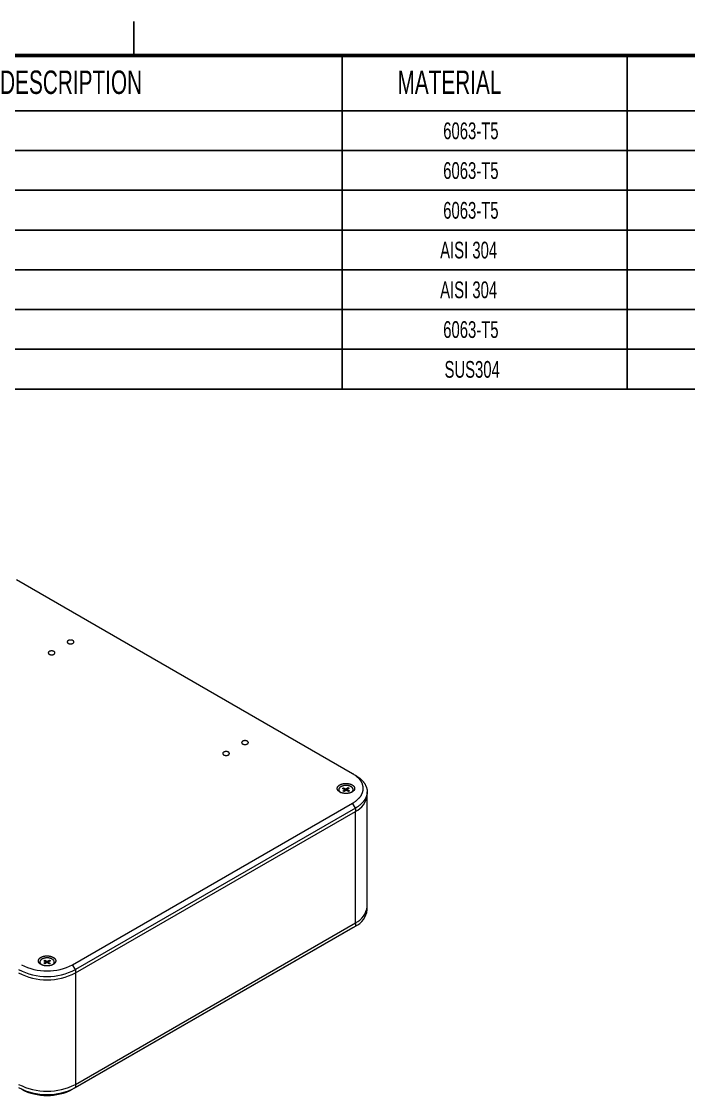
# Model space of a CAD drawing. Header units: millimetres. Extents: x 15 to 405, y 6 to 293.
# Drawn here: x 103.2 to 202.8, y 132.5 to 293 of the extents above; entities that cross this region are included whole.
import ezdxf

# ---------------------------------------------------------------- set-up
doc = ezdxf.new("R2010")
doc.units = ezdxf.units.MM
doc.layers.add('RAHM', color=5, linetype='Continuous')
doc.styles.add('SLDTEXTSTYLE1', font='TXT', dxfattribs={"width": 0.663})

# ---------------------------------------------------------------- blocks, each defined once
blk = doc.blocks.new('SW_TABLEANNOTATION_0')
at = {"layer": 'RAHM', "color": 0}
for p, q in [((67.02, 0), (136.42, 0)), ((136.42, 0), (136.42, -8.39)), ((136.42, 0), (178.96, 0)), ((178.96, 0), (178.96, -8.39)), ((178.96, 0), (210.46, 0)), ((67.02, -8.39), (136.42, -8.39)), ((136.42, -8.39), (178.96, -8.39)), ((136.42, -8.39), (136.42, -14.33)), ((178.96, -8.39), (210.46, -8.39)), ((178.96, -8.39), (178.96, -14.33)), ((67.02, -14.33), (136.42, -14.33)), ((136.42, -14.33), (136.42, -20.27)), ((136.42, -14.33), (178.96, -14.33)), ((178.96, -14.33), (178.96, -20.27)), ((178.96, -14.33), (210.46, -14.33)), ((67.02, -20.27), (136.42, -20.27)), ((136.42, -20.27), (136.42, -26.21)), ((136.42, -20.27), (178.96, -20.27)), ((178.96, -20.27), (178.96, -26.21)), ((178.96, -20.27), (210.46, -20.27)), ((67.02, -26.21), (136.42, -26.21)), ((136.42, -26.21), (136.42, -32.15)), ((136.42, -26.21), (178.96, -26.21)), ((178.96, -26.21), (178.96, -32.15)), ((178.96, -26.21), (210.46, -26.21)), ((67.02, -32.15), (136.42, -32.15)), ((136.42, -32.15), (136.42, -38.09)), ((136.42, -32.15), (178.96, -32.15)), ((178.96, -32.15), (178.96, -38.09)), ((178.96, -32.15), (210.46, -32.15)), ((67.02, -38.09), (136.42, -38.09)), ((136.42, -38.09), (136.42, -44.03)), ((136.42, -38.09), (178.96, -38.09)), ((178.96, -38.09), (178.96, -44.03)), ((178.96, -38.09), (210.46, -38.09)), ((67.02, -44.03), (136.42, -44.03)), ((136.42, -44.03), (136.42, -49.98)), ((136.42, -44.03), (178.96, -44.03)), ((178.96, -44.03), (178.96, -49.98)), ((178.96, -44.03), (210.46, -44.03)), ((67.02, -49.98), (136.42, -49.98)), ((136.42, -49.98), (178.96, -49.98)), ((178.96, -49.98), (210.46, -49.98))]:
    blk.add_line(p, q, dxfattribs=at)
at = {"layer": 'RAHM', "color": 0, "attachment_point": 1, "style": 'SLDTEXTSTYLE1'}
for s, insert, char_height in [('DESCRIPTION', (85.32, -2.37), 3.5), ('MATERIAL', (144.66, -2.37), 3.5), ('6063-T5', (151.49, -10.13), 2.5), ('6063-T5', (151.49, -16.07), 2.5), ('6063-T5', (151.49, -22.01), 2.5), ('AISI 304', (151.03, -27.95), 2.5), ('AISI 304', (151.03, -33.89), 2.5), ('6063-T5', (151.49, -39.83), 2.5), ('SUS304', (151.68, -45.78), 2.5)]:
    blk.add_mtext(s, dxfattribs=dict(at, insert=insert, char_height=char_height))

msp = doc.modelspace()

# ---------------------------------------------------------------- linework, layer by layer
at = {"color": 7, "linetype": 'Continuous', "lineweight": 18}
for p, q in [((152.6542, 180.6027), (102.4779, 209.5688)), ((153.0791, 180.3573), (152.6548, 180.6023)), ((150.5922, 178.2265), (150.5922, 178.2122)), ((151.1422, 178.387), (151.2894, 178.4906)), ((151.4391, 178.2464), (151.1422, 178.387)), ((151.2067, 178.0101), (151.4502, 178.1815)), ((151.2894, 178.4906), (151.5863, 178.35)), ((151.3183, 178.3037), (151.2894, 178.4906)), ((151.4502, 177.9703), (151.4502, 178.1815)), ((151.4684, 177.9831), (151.4684, 178.2107)), ((151.5863, 178.066), (151.5863, 178.35)), ((151.6988, 178.3564), (151.9424, 178.5278)), ((151.6988, 178.3564), (151.6988, 178.1132)), ((151.8601, 178.2422), (151.8601, 178.0471)), ((152.1218, 178.4428), (151.8782, 178.2715)), ((151.8893, 178.2065), (152.1862, 178.0659)), ((151.8893, 178.2065), (151.8893, 178.0332)), ((151.9135, 178.2963), (151.9424, 178.5278)), ((151.9424, 178.5278), (152.1218, 178.4428)), ((152.7362, 178.2122), (152.7362, 178.2265)), ((151.386, 177.9251), (151.2067, 178.0101)), ((151.6296, 178.0965), (151.386, 177.9251)), ((152.0391, 177.9623), (151.7422, 178.1029)), ((152.1862, 178.0659), (152.0391, 177.9623)), ((154.8358, 177.4185), (154.8358, 177.9084)), ((154.8358, 160.7611), (154.8358, 177.4185)), ((110.85, 152.061), (152.6542, 176.1941)), ((153.0784, 175.4592), (111.2743, 151.3262)), ((111.2743, 150.8363), (153.0784, 174.9693)), ((153.0784, 175.4592), (152.6542, 176.1941)), ((153.0784, 175.4592), (153.0784, 174.9693)), ((153.0784, 158.3119), (153.0784, 174.9693)), ((154.8358, 160.2712), (154.8358, 160.7611)), ((152.6542, 157.5769), (110.85, 133.4439)), ((111.2743, 134.1788), (153.0784, 158.3119)), ((111.2743, 133.6889), (153.0784, 157.8219)), ((152.6542, 157.5769), (153.0784, 157.8219)), ((152.6548, 157.5773), (152.6542, 157.5769)), ((152.6548, 157.5773), (153.0791, 157.8223)), ((153.0784, 158.3119), (153.0784, 157.8219)), ((106.5467, 152.6562), (106.7143, 152.7488)), ((106.8123, 152.496), (106.5467, 152.6562)), ((106.7143, 152.7488), (106.9799, 152.5887)), ((106.7432, 152.5377), (106.7143, 152.7488)), ((106.9799, 152.3385), (106.9799, 152.5887)), ((107.093, 152.5872), (107.3704, 152.7405)), ((107.093, 152.5872), (107.093, 152.3268)), ((107.5308, 152.6438), (107.2534, 152.4905)), ((107.3414, 152.5391), (107.3704, 152.7405)), ((107.3704, 152.7405), (107.5308, 152.6438)), ((105.9596, 152.4606), (105.9596, 152.4464)), ((106.5325, 152.2774), (106.8098, 152.4307)), ((106.6929, 152.1807), (106.5325, 152.2774)), ((106.9703, 152.334), (106.6929, 152.1807)), ((106.8098, 152.2453), (106.8098, 152.4307)), ((106.8345, 152.259), (106.8345, 152.4641)), ((107.3489, 152.1725), (107.0834, 152.3326)), ((107.2288, 152.4571), (107.2288, 152.2449)), ((107.251, 152.4252), (107.5165, 152.2651)), ((107.251, 152.4252), (107.251, 152.2315)), ((107.5165, 152.2651), (107.3489, 152.1725)), ((108.1036, 152.4464), (108.1036, 152.4606)), ((111.2743, 151.3262), (110.85, 152.061)), ((111.2743, 151.3262), (111.2743, 150.8363)), ((111.2743, 150.8363), (111.2743, 134.1788)), ((111.2743, 133.6889), (110.85, 133.4439)), ((111.2743, 134.1788), (111.2743, 133.6889))]:
    msp.add_line(p, q, dxfattribs=at)
at = {"color": 7, "linetype": 'Continuous', "lineweight": 18, "flags": 128}
for points in [[(110.1853, 200.0903), (110.2059, 200.0791), (110.2275, 200.0686), (110.2502, 200.0588), (110.2737, 200.0497), (110.2981, 200.0414), (110.3233, 200.034), (110.3492, 200.0274), (110.3757, 200.0216), (110.4027, 200.0167), (110.4301, 200.0127), (110.4579, 200.0096), (110.4859, 200.0074), (110.5141, 200.0061), (110.5424, 200.0058), (110.5707, 200.0064), (110.5989, 200.0079), (110.6269, 200.0103), (110.6546, 200.0136), (110.6819, 200.0178), (110.7088, 200.023), (110.7351, 200.0289), (110.7608, 200.0358), (110.7858, 200.0434), (110.81, 200.0519), (110.8333, 200.0612), (110.8557, 200.0711), (110.8771, 200.0818), (110.8974, 200.0932), (110.9165, 200.1053), (110.9345, 200.1179), (110.9511, 200.1311), (110.9665, 200.1448), (110.9805, 200.159), (110.993, 200.1737), (111.0041, 200.1887), (111.0138, 200.2041), (111.0218, 200.2197), (111.0284, 200.2356), (111.0334, 200.2517), (111.0368, 200.2679), (111.0386, 200.2842), (111.0388, 200.3006), (111.0374, 200.3169), (111.0344, 200.3331), (111.0298, 200.3492), (111.0236, 200.3652), (111.0159, 200.3809), (111.0067, 200.3963), (110.9959, 200.4115), (110.9837, 200.4262), (110.9701, 200.4405), (110.9551, 200.4544), (110.9388, 200.4677), (110.9211, 200.4805), (110.9023, 200.4927), (110.8823, 200.5042), (110.8612, 200.5151), (110.839, 200.5253), (110.8159, 200.5347), (110.7919, 200.5434), (110.7671, 200.5512), (110.7416, 200.5583), (110.7154, 200.5645), (110.6887, 200.5698), (110.6614, 200.5743), (110.6338, 200.5778), (110.6059, 200.5805), (110.5778, 200.5822), (110.5495, 200.583), (110.5212, 200.5829), (110.493, 200.5819), (110.4649, 200.5799), (110.437, 200.577), (110.4095, 200.5732), (110.3824, 200.5686), (110.3557, 200.563), (110.3297, 200.5566), (110.3044, 200.5494), (110.2797, 200.5413), (110.256, 200.5324), (110.2331, 200.5228), (110.2112, 200.5125), (110.1904, 200.5014), (110.1706, 200.4897), (110.1521, 200.4773), (110.1348, 200.4644), (110.1188, 200.451), (110.1041, 200.437), (110.0908, 200.4226), (110.079, 200.4077), (110.0686, 200.3925), (110.0598, 200.377), (110.0525, 200.3612), (110.0467, 200.3452), (110.0425, 200.3291), (110.0399, 200.3128), (110.0389, 200.2965), (110.0395, 200.2801), (110.0417, 200.2639), (110.0455, 200.2477), (110.0509, 200.2316), (110.0578, 200.2158), (110.0663, 200.2002), (110.0763, 200.1849), (110.0877, 200.17), (110.1007, 200.1554), (110.115, 200.1414), (110.1307, 200.1278), (110.1477, 200.1147), (110.1659, 200.1022), (110.1853, 200.0903)], [(107.3569, 198.4575), (107.3775, 198.4463), (107.3991, 198.4358), (107.4217, 198.426), (107.4453, 198.4169), (107.4697, 198.4086), (107.4949, 198.4012), (107.5207, 198.3946), (107.5472, 198.3888), (107.5742, 198.3839), (107.6017, 198.3799), (107.6294, 198.3768), (107.6575, 198.3746), (107.6857, 198.3733), (107.714, 198.373), (107.7423, 198.3736), (107.7705, 198.3751), (107.7984, 198.3775), (107.8261, 198.3808), (107.8535, 198.385), (107.8804, 198.3901), (107.9067, 198.3961), (107.9324, 198.403), (107.9574, 198.4106), (107.9816, 198.4191), (108.0049, 198.4283), (108.0273, 198.4383), (108.0487, 198.449), (108.069, 198.4604), (108.0881, 198.4725), (108.1061, 198.4851), (108.1227, 198.4983), (108.1381, 198.512), (108.152, 198.5262), (108.1646, 198.5409), (108.1757, 198.5559), (108.1853, 198.5713), (108.1934, 198.5869), (108.2, 198.6028), (108.2049, 198.6189), (108.2083, 198.6351), (108.2101, 198.6514), (108.2103, 198.6677), (108.2089, 198.6841), (108.2059, 198.7003), (108.2014, 198.7164), (108.1952, 198.7324), (108.1875, 198.7481), (108.1783, 198.7635), (108.1675, 198.7786), (108.1553, 198.7934), (108.1417, 198.8077), (108.1267, 198.8216), (108.1103, 198.8349), (108.0927, 198.8477), (108.0739, 198.8599), (108.0539, 198.8714), (108.0328, 198.8823), (108.0106, 198.8925), (107.9875, 198.9019), (107.9635, 198.9106), (107.9387, 198.9184), (107.9132, 198.9255), (107.887, 198.9317), (107.8602, 198.937), (107.833, 198.9415), (107.8054, 198.945), (107.7775, 198.9477), (107.7493, 198.9494), (107.7211, 198.9502), (107.6928, 198.9501), (107.6645, 198.949), (107.6364, 198.9471), (107.6086, 198.9442), (107.581, 198.9404), (107.5539, 198.9357), (107.5273, 198.9302), (107.5013, 198.9238), (107.4759, 198.9165), (107.4513, 198.9085), (107.4275, 198.8996), (107.4047, 198.89), (107.3828, 198.8796), (107.3619, 198.8686), (107.3422, 198.8569), (107.3237, 198.8445), (107.3064, 198.8316), (107.2904, 198.8181), (107.2757, 198.8042), (107.2624, 198.7897), (107.2506, 198.7749), (107.2402, 198.7597), (107.2313, 198.7442), (107.224, 198.7284), (107.2183, 198.7124), (107.2141, 198.6962), (107.2115, 198.68), (107.2105, 198.6637), (107.2111, 198.6473), (107.2133, 198.631), (107.2171, 198.6148), (107.2224, 198.5988), (107.2294, 198.583), (107.2378, 198.5674), (107.2478, 198.5521), (107.2593, 198.5372), (107.2722, 198.5226), (107.2866, 198.5085), (107.3022, 198.4949), (107.3192, 198.4819), (107.3375, 198.4694), (107.3569, 198.4575)], [(136.2351, 185.0521), (136.2557, 185.0409), (136.2773, 185.0303), (136.3, 185.0205), (136.3235, 185.0115), (136.3479, 185.0032), (136.3731, 184.9958), (136.399, 184.9891), (136.4255, 184.9834), (136.4525, 184.9785), (136.4799, 184.9745), (136.5077, 184.9714), (136.5357, 184.9692), (136.5639, 184.9679), (136.5922, 184.9676), (136.6205, 184.9681), (136.6487, 184.9696), (136.6767, 184.9721), (136.7044, 184.9754), (136.7317, 184.9796), (136.7586, 184.9847), (136.7849, 184.9907), (136.8106, 184.9975), (136.8356, 185.0052), (136.8598, 185.0137), (136.8832, 185.0229), (136.9056, 185.0329), (136.9269, 185.0436), (136.9472, 185.055), (136.9664, 185.067), (136.9843, 185.0797), (137.001, 185.0929), (137.0163, 185.1066), (137.0303, 185.1208), (137.0428, 185.1354), (137.0539, 185.1505), (137.0636, 185.1658), (137.0717, 185.1815), (137.0782, 185.1974), (137.0832, 185.2135), (137.0866, 185.2297), (137.0884, 185.246), (137.0886, 185.2623), (137.0872, 185.2786), (137.0842, 185.2949), (137.0796, 185.311), (137.0734, 185.3269), (137.0657, 185.3427), (137.0565, 185.3581), (137.0458, 185.3732), (137.0336, 185.388), (137.0199, 185.4023), (137.0049, 185.4161), (136.9886, 185.4295), (136.971, 185.4422), (136.9521, 185.4544), (136.9321, 185.466), (136.911, 185.4769), (136.8888, 185.487), (136.8657, 185.4965), (136.8418, 185.5051), (136.817, 185.513), (136.7914, 185.52), (136.7652, 185.5262), (136.7385, 185.5316), (136.7113, 185.536), (136.6836, 185.5396), (136.6557, 185.5422), (136.6276, 185.544), (136.5993, 185.5448), (136.571, 185.5447), (136.5428, 185.5436), (136.5147, 185.5417), (136.4868, 185.5388), (136.4593, 185.535), (136.4322, 185.5303), (136.4056, 185.5248), (136.3795, 185.5184), (136.3542, 185.5111), (136.3296, 185.503), (136.3058, 185.4942), (136.2829, 185.4846), (136.261, 185.4742), (136.2402, 185.4632), (136.2205, 185.4514), (136.2019, 185.4391), (136.1846, 185.4262), (136.1686, 185.4127), (136.1539, 185.3987), (136.1407, 185.3843), (136.1288, 185.3695), (136.1184, 185.3543), (136.1096, 185.3388), (136.1023, 185.323), (136.0965, 185.307), (136.0923, 185.2908), (136.0897, 185.2746), (136.0887, 185.2582), (136.0893, 185.2419), (136.0915, 185.2256), (136.0953, 185.2094), (136.1007, 185.1934), (136.1076, 185.1775), (136.1161, 185.162), (136.1261, 185.1467), (136.1376, 185.1317), (136.1505, 185.1172), (136.1648, 185.1031), (136.1805, 185.0895), (136.1975, 185.0765), (136.2157, 185.064), (136.2351, 185.0521)], [(133.4067, 183.4193), (133.4273, 183.4081), (133.4489, 183.3975), (133.4716, 183.3877), (133.4951, 183.3787), (133.5195, 183.3704), (133.5447, 183.3629), (133.5706, 183.3563), (133.597, 183.3505), (133.624, 183.3457), (133.6515, 183.3416), (133.6793, 183.3385), (133.7073, 183.3364), (133.7355, 183.3351), (133.7638, 183.3347), (133.7921, 183.3353), (133.8203, 183.3368), (133.8483, 183.3392), (133.876, 183.3426), (133.9033, 183.3468), (133.9302, 183.3519), (133.9565, 183.3579), (133.9822, 183.3647), (134.0072, 183.3724), (134.0314, 183.3809), (134.0547, 183.3901), (134.0771, 183.4001), (134.0985, 183.4108), (134.1188, 183.4222), (134.1379, 183.4342), (134.1559, 183.4469), (134.1725, 183.4601), (134.1879, 183.4738), (134.2019, 183.488), (134.2144, 183.5026), (134.2255, 183.5177), (134.2351, 183.533), (134.2432, 183.5487), (134.2498, 183.5646), (134.2548, 183.5806), (134.2582, 183.5969), (134.26, 183.6132), (134.2602, 183.6295), (134.2588, 183.6458), (134.2558, 183.6621), (134.2512, 183.6782), (134.245, 183.6941), (134.2373, 183.7098), (134.2281, 183.7253), (134.2173, 183.7404), (134.2051, 183.7551), (134.1915, 183.7695), (134.1765, 183.7833), (134.1602, 183.7967), (134.1425, 183.8094), (134.1237, 183.8216), (134.1037, 183.8332), (134.0826, 183.8441), (134.0604, 183.8542), (134.0373, 183.8637), (134.0133, 183.8723), (133.9885, 183.8802), (133.963, 183.8872), (133.9368, 183.8934), (133.9101, 183.8988), (133.8828, 183.9032), (133.8552, 183.9068), (133.8273, 183.9094), (133.7991, 183.9111), (133.7709, 183.912), (133.7426, 183.9118), (133.7143, 183.9108), (133.6862, 183.9088), (133.6584, 183.906), (133.6309, 183.9022), (133.6037, 183.8975), (133.5771, 183.892), (133.5511, 183.8855), (133.5257, 183.8783), (133.5011, 183.8702), (133.4774, 183.8614), (133.4545, 183.8517), (133.4326, 183.8414), (133.4118, 183.8303), (133.392, 183.8186), (133.3735, 183.8063), (133.3562, 183.7934), (133.3402, 183.7799), (133.3255, 183.7659), (133.3122, 183.7515), (133.3004, 183.7367), (133.29, 183.7215), (133.2812, 183.7059), (133.2738, 183.6902), (133.2681, 183.6742), (133.2639, 183.658), (133.2613, 183.6417), (133.2603, 183.6254), (133.2609, 183.6091), (133.2631, 183.5928), (133.2669, 183.5766), (133.2722, 183.5606), (133.2792, 183.5447), (133.2877, 183.5291), (133.2977, 183.5139), (133.3091, 183.4989), (133.322, 183.4844), (133.3364, 183.4703), (133.3521, 183.4567), (133.369, 183.4436), (133.3873, 183.4311), (133.4067, 183.4193)], [(152.6542, 176.1941), (152.7195, 176.2324), (152.7837, 176.2715), (152.8467, 176.3111), (152.9085, 176.3514), (152.9691, 176.3923), (153.0285, 176.4338), (153.0866, 176.4758), (153.1434, 176.5185), (153.199, 176.5617), (153.2533, 176.6054), (153.3062, 176.6497), (153.3578, 176.6945), (153.4081, 176.7398), (153.457, 176.7856), (153.5045, 176.8319), (153.5507, 176.8787), (153.5954, 176.9259), (153.6387, 176.9735), (153.6806, 177.0216), (153.7211, 177.0701), (153.76, 177.119), (153.7976, 177.1682), (153.8336, 177.2178), (153.8682, 177.2678), (153.9012, 177.3181), (153.9328, 177.3688), (153.9628, 177.4197), (153.9913, 177.4709), (154.0182, 177.5225), (154.0437, 177.5742), (154.0675, 177.6262), (154.0898, 177.6785), (154.1106, 177.7309), (154.1297, 177.7836), (154.1473, 177.8364), (154.1633, 177.8895), (154.1778, 177.9426), (154.1906, 177.9959), (154.2018, 178.0493), (154.2115, 178.1029), (154.2195, 178.1565), (154.2259, 178.2101), (154.2308, 178.2639), (154.234, 178.3177), (154.2356, 178.3715), (154.2356, 178.4253), (154.234, 178.4791), (154.2308, 178.5328), (154.2259, 178.5866), (154.2195, 178.6403), (154.2115, 178.6939), (154.2018, 178.7474), (154.1906, 178.8008), (154.1778, 178.8541), (154.1633, 178.9073), (154.1473, 178.9603), (154.1297, 179.0131), (154.1106, 179.0658), (154.0898, 179.1182), (154.0675, 179.1705), (154.0437, 179.2225), (154.0182, 179.2743), (153.9913, 179.3258), (153.9628, 179.377), (153.9328, 179.428), (153.9012, 179.4786), (153.8682, 179.5289), (153.8336, 179.5789), (153.7976, 179.6285), (153.76, 179.6778), (153.7211, 179.7266), (153.6806, 179.7751), (153.6387, 179.8232), (153.5954, 179.8708), (153.5507, 179.918), (153.5045, 179.9648), (153.457, 180.0111), (153.4081, 180.0569), (153.3578, 180.1022), (153.3062, 180.147), (153.2533, 180.1913), (153.199, 180.235), (153.1434, 180.2783), (153.0866, 180.3209), (153.0285, 180.363), (152.9691, 180.4044), (152.9085, 180.4453), (152.8467, 180.4856), (152.7837, 180.5253), (152.7195, 180.5643), (152.6542, 180.6027)], [(153.0791, 180.3573), (153.1473, 180.3173), (153.215, 180.2762), (153.2815, 180.2345), (153.3468, 180.1922), (153.4109, 180.1493), (153.4738, 180.1058), (153.5355, 180.0617), (153.5959, 180.017), (153.655, 179.9718), (153.7129, 179.926), (153.7694, 179.8796), (153.8246, 179.8328), (153.8785, 179.7854), (153.931, 179.7375), (153.9822, 179.6892), (154.0319, 179.6403), (154.0803, 179.591), (154.1273, 179.5412), (154.1729, 179.491), (154.217, 179.4404), (154.2597, 179.3894), (154.301, 179.3379), (154.3408, 179.2861), (154.3791, 179.2339), (154.4159, 179.1814), (154.4512, 179.1285), (154.4851, 179.0753), (154.5174, 179.0218), (154.5482, 178.968), (154.5774, 178.9139), (154.6052, 178.8595), (154.6313, 178.8049), (154.656, 178.7501), (154.679, 178.695), (154.7006, 178.6397), (154.7205, 178.5842), (154.7389, 178.5285), (154.7556, 178.4727), (154.7708, 178.4167), (154.7845, 178.3605), (154.7965, 178.3043), (154.8069, 178.2479), (154.8157, 178.1915), (154.8229, 178.135), (154.8286, 178.0784), (154.8326, 178.0218), (154.835, 177.9651), (154.8358, 177.9084), (154.835, 177.8518), (154.8326, 177.7951), (154.8286, 177.7385), (154.8229, 177.6819), (154.8157, 177.6254), (154.8069, 177.5689), (154.7965, 177.5126), (154.7845, 177.4563), (154.7708, 177.4002), (154.7556, 177.3442), (154.7389, 177.2884), (154.7205, 177.2327), (154.7006, 177.1772), (154.679, 177.1219), (154.656, 177.0668), (154.6313, 177.012), (154.6052, 176.9573), (154.5774, 176.903), (154.5482, 176.8489), (154.5174, 176.7951), (154.4851, 176.7415), (154.4512, 176.6883), (154.4159, 176.6355), (154.3791, 176.5829), (154.3408, 176.5307), (154.301, 176.4789), (154.2597, 176.4275), (154.217, 176.3765), (154.1729, 176.3258), (154.1273, 176.2756), (154.0803, 176.2259), (154.0319, 176.1766), (153.9822, 176.1277), (153.931, 176.0794), (153.8785, 176.0315), (153.8246, 175.9841), (153.7694, 175.9372), (153.7129, 175.8909), (153.655, 175.8451), (153.5959, 175.7999), (153.5355, 175.7552), (153.4738, 175.7111), (153.4109, 175.6676), (153.3468, 175.6246), (153.2815, 175.5823), (153.215, 175.5407), (153.1473, 175.4996), (153.0784, 175.4592)], [(150.745, 177.8677), (150.7133, 177.8866), (150.6828, 177.9062), (150.6534, 177.9264), (150.6254, 177.9472), (150.5986, 177.9685), (150.5731, 177.9904), (150.549, 178.0127), (150.5262, 178.0356), (150.5049, 178.0588), (150.4849, 178.0825), (150.4665, 178.1066), (150.4495, 178.1311), (150.434, 178.1558), (150.42, 178.1809), (150.4075, 178.2062), (150.3966, 178.2318), (150.3873, 178.2576), (150.3795, 178.2836), (150.3733, 178.3097), (150.3687, 178.3359), (150.3657, 178.3622), (150.3643, 178.3885), (150.3645, 178.4148), (150.3663, 178.4411), (150.3697, 178.4674), (150.3747, 178.4936), (150.3813, 178.5197), (150.3895, 178.5456), (150.3992, 178.5713), (150.4105, 178.5968), (150.4233, 178.6221), (150.4377, 178.6471), (150.4536, 178.6718), (150.471, 178.6962), (150.4898, 178.7202), (150.5101, 178.7438), (150.5318, 178.7669), (150.5549, 178.7896), (150.5794, 178.8119), (150.6052, 178.8336), (150.6323, 178.8548), (150.6607, 178.8754), (150.6903, 178.8955), (150.7211, 178.9149), (150.7531, 178.9337), (150.7862, 178.9518), (150.8204, 178.9692), (150.8556, 178.986), (150.8918, 179.002), (150.929, 179.0173), (150.9671, 179.0318), (151.006, 179.0455), (151.0457, 179.0585), (151.0863, 179.0706), (151.1275, 179.0819), (151.1694, 179.0923), (151.2119, 179.1019), (151.2549, 179.1107), (151.2985, 179.1185), (151.3425, 179.1255), (151.3869, 179.1316), (151.4316, 179.1367), (151.4766, 179.141), (151.5219, 179.1443), (151.5673, 179.1468), (151.6129, 179.1483), (151.6585, 179.1488), (151.7041, 179.1485), (151.7497, 179.1472), (151.7952, 179.145), (151.8405, 179.1419), (151.8856, 179.1379), (151.9304, 179.1329), (151.9749, 179.1271), (152.019, 179.1203), (152.0627, 179.1127), (152.1059, 179.1042), (152.1485, 179.0948), (152.1905, 179.0846), (152.2319, 179.0735), (152.2726, 179.0616), (152.3126, 179.0488), (152.3517, 179.0353), (152.39, 179.021), (152.4274, 179.0059), (152.4639, 178.9901), (152.4994, 178.9735), (152.5338, 178.9562), (152.5672, 178.9383), (152.5994, 178.9196), (152.6306, 178.9004), (152.6605, 178.8805), (152.6892, 178.86), (152.7166, 178.8389), (152.7427, 178.8174), (152.7675, 178.7952), (152.791, 178.7726), (152.8131, 178.7496), (152.8337, 178.7261), (152.8529, 178.7022), (152.8706, 178.6779), (152.8869, 178.6533), (152.9016, 178.6284), (152.9149, 178.6032), (152.9265, 178.5777), (152.9367, 178.552), (152.9452, 178.5262), (152.9522, 178.5001), (152.9576, 178.474), (152.9614, 178.4477), (152.9636, 178.4214), (152.9642, 178.3951), (152.9632, 178.3687), (152.9606, 178.3424), (152.9564, 178.3162), (152.9506, 178.2901), (152.9432, 178.2641), (152.9343, 178.2383), (152.9238, 178.2126), (152.9117, 178.1872), (152.8981, 178.1621), (152.883, 178.1372), (152.8663, 178.1127), (152.8482, 178.0885), (152.8287, 178.0647), (152.8077, 178.0413), (152.7853, 178.0184), (152.7615, 177.9959), (152.7363, 177.9739), (152.7099, 177.9525), (152.6821, 177.9316), (152.6531, 177.9112), (152.6229, 177.8915), (152.5915, 177.8724), (152.5589, 177.8539), (152.5253, 177.8361), (152.4906, 177.819), (152.4548, 177.8026), (152.4181, 177.787), (152.3805, 177.7721), (152.342, 177.758), (152.3027, 177.7446), (152.2625, 177.7321), (152.2216, 177.7204), (152.1801, 177.7095), (152.1379, 177.6995), (152.0951, 177.6903), (152.0518, 177.682), (152.008, 177.6746), (151.9638, 177.6681), (151.9192, 177.6625), (151.8743, 177.6578), (151.8292, 177.654), (151.7838, 177.6511), (151.7383, 177.6491), (151.6927, 177.6481), (151.6471, 177.648), (151.6015, 177.6488), (151.556, 177.6505), (151.5106, 177.6531), (151.4654, 177.6567), (151.4204, 177.6612), (151.3757, 177.6666), (151.3314, 177.6729), (151.2875, 177.6801), (151.2441, 177.6882), (151.2012, 177.6971), (151.1588, 177.7069), (151.1171, 177.7176), (151.0761, 177.7291), (151.0357, 177.7414), (150.9962, 177.7546), (150.9575, 177.7685), (150.9196, 177.7832), (150.8827, 177.7987), (150.8467, 177.8149), (150.8117, 177.8318), (150.7778, 177.8494), (150.745, 177.8677)], [(152.3441, 178.7049), (152.3115, 178.7198), (152.2779, 178.7339), (152.2433, 178.7472), (152.2079, 178.7598), (152.1717, 178.7716), (152.1347, 178.7825), (152.097, 178.7926), (152.0586, 178.8019), (152.0197, 178.8103), (151.9802, 178.8178), (151.9402, 178.8244), (151.8998, 178.8302), (151.8591, 178.835), (151.8181, 178.8389), (151.7768, 178.8419), (151.7354, 178.8439), (151.6939, 178.8451), (151.6523, 178.8453), (151.6108, 178.8445), (151.5693, 178.8429), (151.528, 178.8403), (151.4868, 178.8368), (151.446, 178.8323), (151.4054, 178.827), (151.3653, 178.8208), (151.3256, 178.8136), (151.2864, 178.8056), (151.2478, 178.7967), (151.2098, 178.787), (151.1725, 178.7764), (151.1359, 178.7649), (151.1002, 178.7527), (151.0652, 178.7397), (151.0312, 178.7259), (150.9981, 178.7114), (150.9661, 178.6961), (150.9351, 178.6801), (150.9051, 178.6634), (150.8764, 178.6461), (150.8488, 178.6282), (150.8224, 178.6096), (150.7973, 178.5905), (150.7735, 178.5708), (150.751, 178.5506), (150.7299, 178.5299), (150.7103, 178.5088), (150.692, 178.4872), (150.6752, 178.4653), (150.6599, 178.4429), (150.6462, 178.4203), (150.6339, 178.3974), (150.6232, 178.3742), (150.6141, 178.3508), (150.6065, 178.3272), (150.6005, 178.3034), (150.5962, 178.2795), (150.5934, 178.2556), (150.5922, 178.2316), (150.5927, 178.2076), (150.5948, 178.1836), (150.5985, 178.1597), (150.6037, 178.1359), (150.6106, 178.1122), (150.6191, 178.0887), (150.6291, 178.0654), (150.6407, 178.0424), (150.6539, 178.0196), (150.6685, 177.9972), (150.6847, 177.9751), (150.7023, 177.9533), (150.7213, 177.932), (150.7418, 177.9111), (150.7637, 177.8907), (150.7869, 177.8708), (150.8115, 177.8514), (150.8373, 177.8326), (150.8644, 177.8144), (150.8927, 177.7968), (150.9074, 177.7882)], [(151.4502, 178.1815), (151.4568, 178.1868), (151.462, 178.1927), (151.4657, 178.1989), (151.4678, 178.2054), (151.4683, 178.212), (151.4672, 178.2185), (151.4645, 178.2249), (151.4602, 178.2311), (151.4545, 178.2367), (151.4474, 178.2419), (151.4391, 178.2464)], [(151.8782, 178.2715), (151.8716, 178.2661), (151.8664, 178.2602), (151.8627, 178.254), (151.8606, 178.2475), (151.8601, 178.2409), (151.8612, 178.2344), (151.8639, 178.228), (151.8682, 178.2219), (151.8739, 178.2162), (151.881, 178.211), (151.8893, 178.2065)], [(152.4211, 177.7882), (152.4233, 177.7895), (152.4521, 177.8068), (152.4797, 177.8247), (152.506, 177.8433), (152.5311, 177.8624), (152.5549, 177.8821), (152.5774, 177.9023), (152.5985, 177.923), (152.6182, 177.9441), (152.6364, 177.9657), (152.6532, 177.9877), (152.6685, 178.01), (152.6823, 178.0326), (152.6945, 178.0556), (152.7052, 178.0787), (152.7144, 178.1022), (152.7219, 178.1258), (152.7279, 178.1495), (152.7323, 178.1734), (152.735, 178.1973), (152.7362, 178.2213), (152.7357, 178.2453), (152.7336, 178.2693), (152.73, 178.2932), (152.7247, 178.317), (152.7178, 178.3407), (152.7093, 178.3642), (152.6993, 178.3875), (152.6877, 178.4105), (152.6746, 178.4333), (152.6599, 178.4557), (152.6438, 178.4779), (152.6261, 178.4996), (152.6071, 178.5209), (152.5866, 178.5418), (152.5647, 178.5622), (152.5415, 178.5821), (152.5169, 178.6015), (152.4911, 178.6203), (152.464, 178.6385), (152.4357, 178.6561), (152.4063, 178.6731), (152.3758, 178.6893), (152.3441, 178.7049)], [(106.1124, 152.1019), (106.0807, 152.1208), (106.0502, 152.1404), (106.0209, 152.1606), (105.9928, 152.1813), (105.966, 152.2027), (105.9405, 152.2245), (105.9164, 152.2469), (105.8936, 152.2697), (105.8723, 152.293), (105.8524, 152.3167), (105.8339, 152.3408), (105.8169, 152.3652), (105.8014, 152.39), (105.7874, 152.4151), (105.775, 152.4404), (105.764, 152.466), (105.7547, 152.4918), (105.7469, 152.5177), (105.7407, 152.5438), (105.7361, 152.57), (105.7331, 152.5963), (105.7317, 152.6226), (105.7319, 152.649), (105.7337, 152.6753), (105.7371, 152.7016), (105.7421, 152.7278), (105.7487, 152.7538), (105.7569, 152.7797), (105.7666, 152.8055), (105.7779, 152.831), (105.7908, 152.8563), (105.8051, 152.8813), (105.821, 152.906), (105.8384, 152.9303), (105.8572, 152.9543), (105.8775, 152.9779), (105.8992, 153.0011), (105.9223, 153.0238), (105.9468, 153.046), (105.9726, 153.0678), (105.9997, 153.0889), (106.0281, 153.1096), (106.0577, 153.1296), (106.0885, 153.149), (106.1205, 153.1678), (106.1536, 153.186), (106.1878, 153.2034), (106.223, 153.2201), (106.2592, 153.2362), (106.2964, 153.2514), (106.3345, 153.266), (106.3734, 153.2797), (106.4132, 153.2926), (106.4537, 153.3048), (106.4949, 153.316), (106.5368, 153.3265), (106.5793, 153.3361), (106.6223, 153.3448), (106.6659, 153.3527), (106.7099, 153.3596), (106.7543, 153.3657), (106.799, 153.3709), (106.8441, 153.3751), (106.8893, 153.3785), (106.9348, 153.3809), (106.9803, 153.3824), (107.0259, 153.383), (107.0716, 153.3826), (107.1171, 153.3814), (107.1626, 153.3792), (107.2079, 153.3761), (107.253, 153.372), (107.2978, 153.3671), (107.3423, 153.3613), (107.3864, 153.3545), (107.4301, 153.3469), (107.4733, 153.3384), (107.5159, 153.329), (107.558, 153.3187), (107.5993, 153.3077), (107.64, 153.2957), (107.68, 153.283), (107.7191, 153.2695), (107.7574, 153.2551), (107.7948, 153.2401), (107.8313, 153.2242), (107.8668, 153.2077), (107.9012, 153.1904), (107.9346, 153.1724), (107.9669, 153.1538), (107.998, 153.1345), (108.0279, 153.1146), (108.0566, 153.0942), (108.084, 153.0731), (108.1102, 153.0515), (108.135, 153.0294), (108.1584, 153.0068), (108.1805, 152.9838), (108.2011, 152.9603), (108.2203, 152.9364), (108.2381, 152.9121), (108.2543, 152.8875), (108.2691, 152.8626), (108.2823, 152.8373), (108.294, 152.8119), (108.3041, 152.7862), (108.3126, 152.7603), (108.3196, 152.7343), (108.325, 152.7081), (108.3288, 152.6819), (108.331, 152.6556), (108.3316, 152.6292), (108.3306, 152.6029), (108.328, 152.5766), (108.3238, 152.5504), (108.318, 152.5242), (108.3107, 152.4982), (108.3017, 152.4724), (108.2912, 152.4468), (108.2791, 152.4214), (108.2655, 152.3962), (108.2504, 152.3714), (108.2338, 152.3469), (108.2157, 152.3227), (108.1961, 152.2989), (108.1751, 152.2755), (108.1527, 152.2525), (108.1289, 152.2301), (108.1038, 152.2081), (108.0773, 152.1866), (108.0495, 152.1657), (108.0205, 152.1454), (107.9903, 152.1256), (107.9589, 152.1065), (107.9264, 152.0881), (107.8927, 152.0703), (107.858, 152.0532), (107.8223, 152.0368), (107.7856, 152.0211), (107.7479, 152.0062), (107.7094, 151.9921), (107.6701, 151.9788), (107.6299, 151.9663), (107.5891, 151.9545), (107.5475, 151.9437), (107.5053, 151.9336), (107.4625, 151.9245), (107.4192, 151.9162), (107.3754, 151.9088), (107.3312, 151.9023), (107.2866, 151.8966), (107.2418, 151.8919), (107.1966, 151.8881), (107.1512, 151.8852), (107.1057, 151.8833), (107.0602, 151.8822), (107.0145, 151.8821), (106.9689, 151.8829), (106.9234, 151.8847), (106.878, 151.8873), (106.8328, 151.8909), (106.7878, 151.8954), (106.7432, 151.9008), (106.6988, 151.9071), (106.6549, 151.9142), (106.6115, 151.9223), (106.5686, 151.9313), (106.5263, 151.9411), (106.4845, 151.9517), (106.4435, 151.9632), (106.4032, 151.9756), (106.3636, 151.9887), (106.3249, 152.0026), (106.287, 152.0174), (106.2501, 152.0328), (106.2141, 152.049), (106.1791, 152.0659), (106.1452, 152.0836), (106.1124, 152.1019)], [(107.806, 152.8886), (107.7766, 152.9056), (107.7462, 152.9219), (107.7147, 152.9376), (107.6821, 152.9525), (107.6486, 152.9667), (107.6141, 152.9801), (107.5788, 152.9928), (107.5426, 153.0046), (107.5057, 153.0157), (107.4681, 153.0259), (107.4298, 153.0352), (107.3909, 153.0437), (107.3514, 153.0513), (107.3115, 153.058), (107.2712, 153.0638), (107.2305, 153.0687), (107.1895, 153.0727), (107.1483, 153.0758), (107.1069, 153.0779), (107.0653, 153.0792), (107.0238, 153.0795), (106.9822, 153.0788), (106.9407, 153.0772), (106.8994, 153.0747), (106.8582, 153.0713), (106.8173, 153.067), (106.7768, 153.0617), (106.7366, 153.0556), (106.6968, 153.0485), (106.6576, 153.0406), (106.6189, 153.0318), (106.5809, 153.0221), (106.5435, 153.0116), (106.5069, 153.0003), (106.471, 152.9881), (106.436, 152.9752), (106.4019, 152.9614), (106.3687, 152.947), (106.3366, 152.9318), (106.3054, 152.9158), (106.2754, 152.8992), (106.2465, 152.882), (106.2188, 152.8641), (106.1923, 152.8456), (106.1671, 152.8265), (106.1432, 152.8069), (106.1206, 152.7867), (106.0993, 152.7661), (106.0795, 152.745), (106.0611, 152.7235), (106.0442, 152.7016), (106.0288, 152.6793), (106.0148, 152.6567), (106.0024, 152.6338), (105.9916, 152.6106), (105.9823, 152.5872), (105.9746, 152.5636), (105.9685, 152.5399), (105.9639, 152.516), (105.961, 152.4921), (105.9597, 152.4681), (105.96, 152.4441), (105.9619, 152.4201), (105.9655, 152.3962), (105.9706, 152.3724), (105.9773, 152.3487), (105.9856, 152.3252), (105.9955, 152.3019), (106.007, 152.2788), (106.0199, 152.256), (106.0344, 152.2335), (106.0504, 152.2113), (106.0679, 152.1896), (106.0869, 152.1682), (106.1072, 152.1473), (106.129, 152.1268), (106.1521, 152.1069), (106.1765, 152.0874), (106.2022, 152.0686), (106.2291, 152.0503), (106.2573, 152.0326), (106.2748, 152.0224)]]:
    msp.add_lwpolyline(points, dxfattribs=at)
at = {"color": 7, "linetype": 'Continuous', "lineweight": 18}
for centre, radius, start, end in [((151.0891, 178.2487), 0.4982, 184.20344, 239.10275), ((151.6365, 178.4599), 0.1208, 245.437318, 301.083594), ((152.2359, 178.2509), 0.5018, 301.114622, 355.579188), ((151.692, 177.993), 0.1208, 65.437318, 121.083594), ((151.833, 177.718), 3.0176, 294.374658, 354.305201), ((151.833, 161.0605), 3.0176, 294.374658, 354.305201), ((151.833, 160.5706), 3.0176, 294.374658, 354.305201), ((106.7984, 152.4639), 0.035, 289.027353, 66.655803), ((107.0378, 152.6966), 0.1225, 241.792044, 296.768714), ((107.2649, 152.4574), 0.035, 109.027353, 246.655803), ((107.6264, 152.4589), 0.4657, 290.367723, 67.321713), ((107.0316, 159.5145), 9.2221, 242.609672, 297.390328), ((107.0316, 159.4269), 8.2968, 242.598358, 297.401642), ((106.4557, 152.4824), 0.4974, 184.154338, 239.151851), ((107.0255, 152.2246), 0.1225, 61.792044, 116.768714), ((107.6025, 152.4855), 0.5027, 301.164051, 355.52976), ((107.0316, 159.0245), 9.2221, 242.609672, 297.390328), ((107.0316, 142.3671), 9.2221, 242.609672, 297.390328), ((107.0316, 141.8772), 9.2221, 242.609672, 297.390328), ((107.0316, 140.8098), 8.2968, 242.598358, 297.401642)]:
    msp.add_arc(centre, radius, start, end, dxfattribs=at)
at = {"layer": 'RAHM', "color": 7, "lineweight": 25}
msp.add_line((120, 287.8498), (120, 293.0098), dxfattribs=at)
at = {"layer": 'RAHM', "color": 7, "linetype": 'Continuous', "lineweight": 35}
msp.add_line((405, 287.8498), (15, 287.8498), dxfattribs=at)

# ---------------------------------------------------------------- block references
at = {"layer": 'RAHM'}
msp.add_blockref('SW_TABLEANNOTATION_0', (14.7009, 288.0516), dxfattribs=at)

doc.saveas('drawing.dxf')
